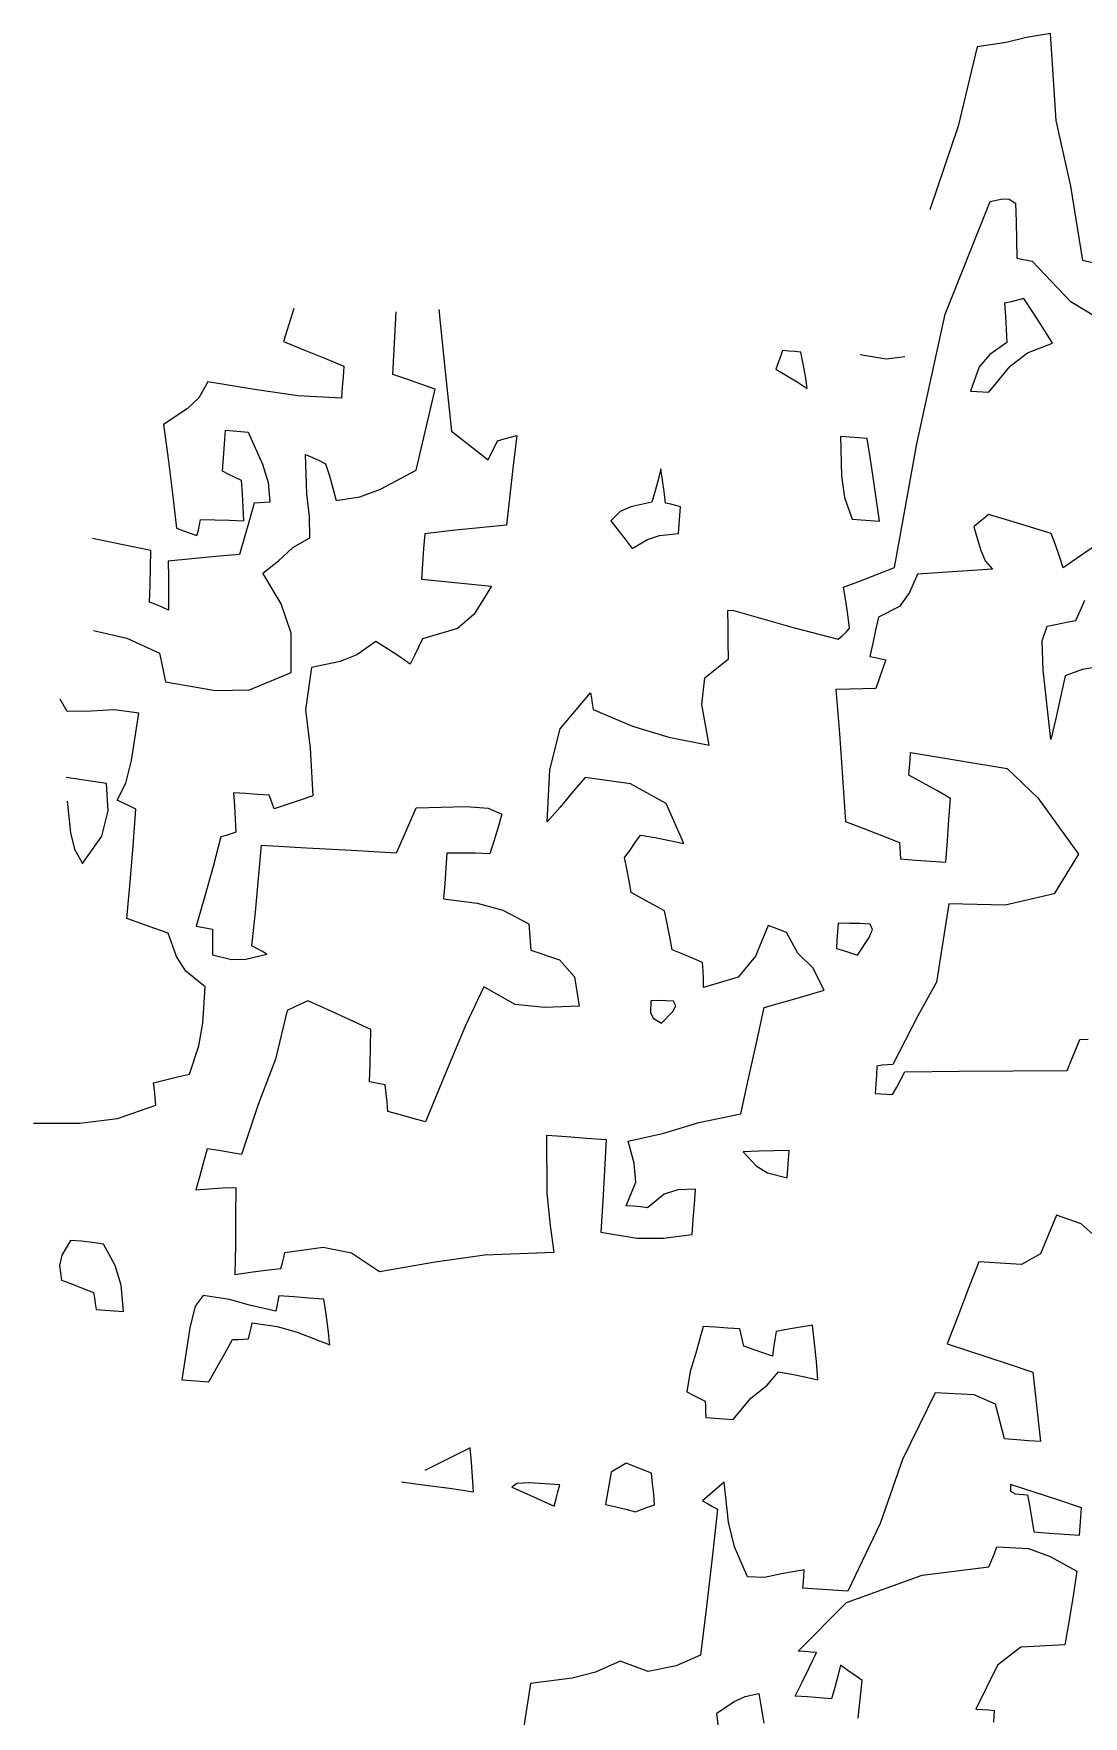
# Model space of a CAD drawing. Header units: millimetres. Extents: x 19901 to 59163, y 13732 to 30178.
# Drawn here: x 29473.5 to 29622.1, y 19697 to 19935.1 of the extents above; entities that cross this region are included whole.
import ezdxf

# ---------------------------------------------------------------- set-up
doc = ezdxf.new("R2010")
doc.units = ezdxf.units.MM
doc.layers.add('Verde', color=86, linetype='Continuous', lineweight=5)

msp = doc.modelspace()

# ---------------------------------------------------------------- linework, layer by layer
at = {"layer": 'Verde', "linetype": 'Continuous'}
for p, q in [((29613.99, 19934.49), (29611.11, 19933.8)), ((29617.42, 19935.06), (29613.99, 19934.49)), ((29618.21, 19922.78), (29617.42, 19935.06)), ((29607.01, 19933.21), (29604.33, 19921.99)), ((29611.11, 19933.8), (29607.01, 19933.21)), ((29620.3, 19913.47), (29618.21, 19922.78)), ((29604.33, 19921.99), (29600.34, 19910.15)), ((29621.96, 19902.98), (29620.3, 19913.47)), ((29602.5, 19895.39), (29608.86, 19911.33)), ((29608.86, 19911.33), (29610.63, 19911.7)), ((29610.63, 19911.7), (29611.56, 19911.63)), ((29611.56, 19911.63), (29612.45, 19911.07)), ((29612.45, 19911.07), (29612.54, 19908.47)), ((29612.54, 19908.47), (29612.61, 19905.88)), ((29612.61, 19905.88), (29612.63, 19903.28)), ((29612.63, 19903.28), (29613.36, 19903.14)), ((29613.36, 19903.14), (29614.09, 19902.99)), ((29614.09, 19902.99), (29614.82, 19902.85)), ((29614.82, 19902.85), (29620.17, 19897.19)), ((29625.72, 19902.08), (29621.96, 19902.98)), ((29510.32, 19896.18), (29508.86, 19891.49)), ((29530.85, 19896.02), (29531.75, 19887.25)), ((29611.82, 19897.14), (29610.88, 19896.93)), ((29610.88, 19896.93), (29611.02, 19895.07)), ((29612.73, 19897.35), (29611.82, 19897.14)), ((29613.61, 19897.57), (29612.73, 19897.35)), ((29615.01, 19895.5), (29613.61, 19897.57)), ((29620.17, 19897.19), (29629.31, 19891.72)), ((29524.36, 19886.86), (29524.81, 19895.72)), ((29598.47, 19877.01), (29602.5, 19895.39)), ((29611.02, 19895.07), (29611.14, 19893.21)), ((29616.36, 19893.39), (29615.01, 19895.5)), ((29508.86, 19891.49), (29511.74, 19890.35)), ((29611.22, 19891.35), (29608.83, 19889.69)), ((29611.14, 19893.21), (29611.22, 19891.35)), ((29614.15, 19889.89), (29617.69, 19891.26)), ((29617.69, 19891.26), (29616.36, 19893.39)), ((29511.74, 19890.35), (29514.59, 19889.2)), ((29514.59, 19889.2), (29517.41, 19888.01)), ((29579.21, 19889.37), (29578.89, 19888.49)), ((29579.48, 19890.21), (29579.21, 19889.37)), ((29580.38, 19890.14), (29579.48, 19890.21)), ((29581.23, 19890.08), (29580.38, 19890.14)), ((29582.06, 19890.02), (29581.23, 19890.08)), ((29582.4, 19888.33), (29582.06, 19890.02)), ((29594.15, 19889), (29590.45, 19889.61)), ((29596.79, 19889.36), (29594.15, 19889)), ((29608.83, 19889.69), (29607.32, 19887.91)), ((29611.71, 19888), (29614.15, 19889.89)), ((29517.3, 19886.53), (29517.19, 19885.03)), ((29517.41, 19888.01), (29517.3, 19886.53)), ((29526.34, 19886.16), (29524.36, 19886.86)), ((29531.75, 19887.25), (29532.65, 19878.8)), ((29578.89, 19888.49), (29578.56, 19887.59)), ((29578.56, 19887.59), (29580.06, 19886.72)), ((29580.06, 19886.72), (29581.55, 19885.8)), ((29582.72, 19886.62), (29582.4, 19888.33)), ((29582.99, 19884.87), (29582.72, 19886.62)), ((29607.32, 19887.91), (29606.1, 19884.5)), ((29608.68, 19884.32), (29611.71, 19888)), ((29498.18, 19885.78), (29496.88, 19883.53)), ((29504.75, 19884.7), (29498.18, 19885.78)), ((29510.89, 19883.81), (29504.75, 19884.7)), ((29517.19, 19885.03), (29517.08, 19883.49)), ((29528.33, 19885.46), (29526.34, 19886.16)), ((29530.32, 19884.76), (29528.33, 19885.46)), ((29529.46, 19880.94), (29530.32, 19884.76)), ((29581.55, 19885.8), (29582.99, 19884.87)), ((29606.1, 19884.5), (29606.99, 19884.44)), ((29606.99, 19884.44), (29607.85, 19884.38)), ((29607.85, 19884.38), (29608.68, 19884.32)), ((29495.25, 19881.97), (29491.91, 19879.75)), ((29496.88, 19883.53), (29495.25, 19881.97)), ((29517.08, 19883.49), (29510.89, 19883.81)), ((29491.91, 19879.75), (29492.56, 19874.89)), ((29528.56, 19877.12), (29529.46, 19880.94)), ((29500.37, 19875.07), (29500.51, 19877)), ((29500.51, 19877), (29500.65, 19878.94)), ((29500.65, 19878.94), (29501.75, 19878.86)), ((29501.75, 19878.86), (29502.83, 19878.78)), ((29502.83, 19878.78), (29503.87, 19878.7)), ((29503.87, 19878.7), (29505.91, 19874.13)), ((29527.64, 19873.29), (29528.56, 19877.12)), ((29532.65, 19878.8), (29537.84, 19874.78)), ((29538.71, 19876.57), (29539.14, 19877.47)), ((29539.14, 19877.47), (29540.08, 19877.74)), ((29540.08, 19877.74), (29541, 19877.98)), ((29541, 19877.98), (29541.88, 19878.2)), ((29541.88, 19878.2), (29541.39, 19873.97)), ((29587.68, 19878.05), (29587.81, 19872.49)), ((29588.97, 19877.96), (29587.68, 19878.05)), ((29590.23, 19877.87), (29588.97, 19877.96)), ((29591.46, 19877.78), (29590.23, 19877.87)), ((29592.08, 19873.91), (29591.46, 19877.78)), ((29595.33, 19859.54), (29598.47, 19877.01)), ((29492.56, 19874.89), (29493.16, 19870.01)), ((29500.23, 19873.14), (29500.37, 19875.07)), ((29511.97, 19875.53), (29512.96, 19875.09)), ((29512.16, 19869.98), (29511.97, 19875.53)), ((29512.96, 19875.09), (29513.92, 19874.65)), ((29513.92, 19874.65), (29514.84, 19874.21)), ((29537.84, 19874.78), (29538.27, 19875.68)), ((29538.27, 19875.68), (29538.71, 19876.57)), ((29501.13, 19872.7), (29500.23, 19873.14)), ((29502.02, 19872.27), (29501.13, 19872.7)), ((29502.92, 19871.83), (29502.02, 19872.27)), ((29505.91, 19874.13), (29506.7, 19871.55)), ((29514.84, 19874.21), (29515.36, 19872.51)), ((29515.36, 19872.51), (29515.86, 19870.78)), ((29522.6, 19870.63), (29527.64, 19873.29)), ((29541.39, 19873.97), (29540.9, 19869.75)), ((29562.27, 19873.49), (29561.88, 19871.94)), ((29562.52, 19871.9), (29562.27, 19873.49)), ((29587.81, 19872.49), (29588.24, 19869.46)), ((29592.65, 19870.01), (29592.08, 19873.91)), ((29493.16, 19870.01), (29493.73, 19865.09)), ((29503.06, 19869.97), (29502.92, 19871.83)), ((29503.17, 19868.08), (29503.06, 19869.97)), ((29506.7, 19871.55), (29506.95, 19868.77)), ((29512.54, 19866.74), (29512.16, 19869.98)), ((29515.86, 19870.78), (29516.32, 19869.02)), ((29519.66, 19869.52), (29522.6, 19870.63)), ((29540.9, 19869.75), (29540.41, 19865.53)), ((29561.46, 19870.37), (29561.01, 19868.77)), ((29561.88, 19871.94), (29561.46, 19870.37)), ((29562.75, 19870.28), (29562.52, 19871.9)), ((29562.94, 19868.63), (29562.75, 19870.28)), ((29593.21, 19866.08), (29592.65, 19870.01)), ((29503.25, 19866.16), (29503.17, 19868.08)), ((29504.72, 19868.65), (29504.06, 19866.26)), ((29505.47, 19868.69), (29504.72, 19868.65)), ((29506.21, 19868.73), (29505.47, 19868.69)), ((29506.95, 19868.77), (29506.21, 19868.73)), ((29516.32, 19869.02), (29519.66, 19869.52)), ((29556.52, 19867.44), (29555.17, 19866.13)), ((29558.04, 19868.13), (29556.52, 19867.44)), ((29561.01, 19868.77), (29558.04, 19868.13)), ((29563.67, 19868.48), (29562.94, 19868.63)), ((29564.37, 19868.31), (29563.67, 19868.48)), ((29565.03, 19868.11), (29564.37, 19868.31)), ((29564.94, 19866.88), (29565.03, 19868.11)), ((29588.24, 19869.46), (29589.34, 19866.36)), ((29493.73, 19865.09), (29494.72, 19864.74)), ((29496.83, 19864.84), (29497, 19865.59)), ((29497, 19865.59), (29497.15, 19866.32)), ((29497.15, 19866.32), (29499.18, 19866.27)), ((29499.18, 19866.27), (29501.22, 19866.22)), ((29501.22, 19866.22), (29503.25, 19866.16)), ((29504.06, 19866.26), (29503.36, 19863.84)), ((29512.61, 19863.73), (29512.54, 19866.74)), ((29536.59, 19865.15), (29532.74, 19864.76)), ((29540.41, 19865.53), (29536.59, 19865.15)), ((29555.17, 19866.13), (29556.19, 19864.85)), ((29564.76, 19864.33), (29564.85, 19865.62)), ((29564.85, 19865.62), (29564.94, 19866.88)), ((29589.34, 19866.36), (29590.63, 19866.27)), ((29590.63, 19866.27), (29591.92, 19866.18)), ((29591.92, 19866.18), (29593.21, 19866.08)), ((29607.26, 19865.9), (29606.57, 19865.31)), ((29606.57, 19865.31), (29607.5, 19862.06)), ((29607.95, 19866.48), (29607.26, 19865.9)), ((29608.64, 19867.01), (29607.95, 19866.48)), ((29611.63, 19866.14), (29608.64, 19867.01)), ((29614.59, 19865.26), (29611.63, 19866.14)), ((29617.52, 19864.34), (29614.59, 19865.26)), ((29485.97, 19862.78), (29481.87, 19863.63)), ((29490.08, 19861.93), (29485.97, 19862.78)), ((29494.72, 19864.74), (29495.69, 19864.39)), ((29495.69, 19864.39), (29496.62, 19864.05)), ((29496.62, 19864.05), (29496.83, 19864.84)), ((29503.36, 19863.84), (29502.63, 19861.39)), ((29510.18, 19862.35), (29512.61, 19863.73)), ((29528.85, 19864.32), (29528.69, 19862.2)), ((29532.74, 19864.76), (29528.85, 19864.32)), ((29556.19, 19864.85), (29557.21, 19863.55)), ((29557.21, 19863.55), (29558.22, 19862.21)), ((29558.22, 19862.21), (29560.4, 19863.51)), ((29560.4, 19863.51), (29562.1, 19864.06)), ((29562.1, 19864.06), (29564.76, 19864.33)), ((29618.11, 19862.72), (29617.52, 19864.34)), ((29618.67, 19861.11), (29618.11, 19862.72)), ((29624.05, 19862.85), (29621.64, 19861.17)), ((29490.06, 19859.52), (29490.08, 19861.93)), ((29495.92, 19860.77), (29492.56, 19860.45)), ((29492.56, 19860.45), (29492.58, 19858.14)), ((29499.27, 19861.08), (29495.92, 19860.77)), ((29502.63, 19861.39), (29499.27, 19861.08)), ((29505.96, 19858.75), (29508.16, 19860.46)), ((29508.16, 19860.46), (29510.18, 19862.35)), ((29528.69, 19862.2), (29528.54, 19860.06)), ((29607.5, 19862.06), (29608.18, 19860.5)), ((29608.18, 19860.5), (29609.19, 19859.29)), ((29619.2, 19859.5), (29618.67, 19861.11)), ((29621.64, 19861.17), (29619.2, 19859.5)), ((29490.01, 19857.09), (29490.06, 19859.52)), ((29492.58, 19858.14), (29492.6, 19855.82)), ((29508.56, 19854.39), (29505.96, 19858.75)), ((29528.54, 19860.06), (29528.38, 19857.88)), ((29528.38, 19857.88), (29531.69, 19857.55)), ((29590.54, 19857.67), (29592.94, 19858.61)), ((29592.94, 19858.61), (29595.33, 19859.54)), ((29598.59, 19858.57), (29597.44, 19855.99)), ((29602.13, 19858.84), (29598.59, 19858.57)), ((29605.66, 19859.08), (29602.13, 19858.84)), ((29609.19, 19859.29), (29605.66, 19859.08)), ((29489.92, 19854.62), (29490.01, 19857.09)), ((29492.6, 19855.82), (29492.62, 19853.51)), ((29531.69, 19857.55), (29535, 19857.22)), ((29535, 19857.22), (29538.31, 19856.89)), ((29538.31, 19856.89), (29535.85, 19852.91)), ((29588.09, 19856.73), (29590.54, 19857.67)), ((29588.42, 19854.83), (29588.09, 19856.73)), ((29597.44, 19855.99), (29596.06, 19854.01)), ((29490.82, 19854.28), (29489.92, 19854.62)), ((29491.72, 19853.91), (29490.82, 19854.28)), ((29492.62, 19853.51), (29491.72, 19853.91)), ((29509.95, 19850.26), (29508.56, 19854.39)), ((29571.75, 19853.46), (29572.41, 19853.51)), ((29571.78, 19851.21), (29571.75, 19853.46)), ((29572.41, 19853.51), (29580.99, 19851.04)), ((29588.71, 19852.89), (29588.42, 19854.83)), ((29596.06, 19854.01), (29593.06, 19852.49)), ((29620.98, 19852.06), (29621.64, 19853.49)), ((29621.64, 19853.49), (29622.27, 19854.92)), ((29533.51, 19850.89), (29528.52, 19849.44)), ((29535.85, 19852.91), (29533.51, 19850.89)), ((29571.8, 19848.92), (29571.78, 19851.21)), ((29580.99, 19851.04), (29587.38, 19849.38)), ((29588.47, 19850.41), (29588.97, 19850.93)), ((29588.97, 19850.93), (29588.71, 19852.89)), ((29592.65, 19850.66), (29592.24, 19848.82)), ((29593.06, 19852.49), (29592.65, 19850.66)), ((29616.24, 19849.15), (29616.95, 19851.23)), ((29616.95, 19851.23), (29618.33, 19851.51)), ((29618.33, 19851.51), (29619.67, 19851.78)), ((29619.67, 19851.78), (29620.98, 19852.06)), ((29482, 19850.62), (29486.7, 19849.52)), ((29486.7, 19849.52), (29491.35, 19847.4)), ((29509.94, 19844.67), (29509.95, 19850.26)), ((29521.92, 19849.09), (29519.24, 19847.2)), ((29523.58, 19848.04), (29521.92, 19849.09)), ((29527.97, 19848.28), (29527.4, 19847.09)), ((29528.52, 19849.44), (29527.97, 19848.28)), ((29571.82, 19846.61), (29571.8, 19848.92)), ((29587.38, 19849.38), (29587.94, 19849.89)), ((29587.94, 19849.89), (29588.47, 19850.41)), ((29592.24, 19848.82), (29591.83, 19846.93)), ((29616.37, 19844.99), (29616.24, 19849.15)), ((29491.35, 19847.4), (29491.62, 19846.08)), ((29491.62, 19846.08), (29491.9, 19844.74)), ((29516.89, 19846.25), (29512.86, 19845.39)), ((29519.24, 19847.2), (29516.89, 19846.25)), ((29525.19, 19846.97), (29523.58, 19848.04)), ((29526.78, 19845.87), (29525.19, 19846.97)), ((29527.4, 19847.09), (29526.78, 19845.87)), ((29568.47, 19843.94), (29571.82, 19846.61)), ((29591.83, 19846.93), (29592.63, 19846.78)), ((29592.63, 19846.78), (29593.38, 19846.63)), ((29593.38, 19846.63), (29594.11, 19846.49)), ((29594.11, 19846.49), (29593.65, 19845.13)), ((29491.9, 19844.74), (29492.17, 19843.36)), ((29504.07, 19842.24), (29509.94, 19844.67)), ((29512.86, 19845.39), (29511.97, 19839.41)), ((29568.09, 19840.16), (29568.47, 19843.94)), ((29593.18, 19843.78), (29592.71, 19842.43)), ((29593.65, 19845.13), (29593.18, 19843.78)), ((29617.46, 19835.19), (29616.37, 19844.99)), ((29619.49, 19844.2), (29618.82, 19841.2)), ((29621.89, 19845.11), (29619.49, 19844.2)), ((29624.85, 19845.57), (29621.89, 19845.11)), ((29492.17, 19843.36), (29499.25, 19842.12)), ((29499.25, 19842.12), (29504.07, 19842.24)), ((29548.02, 19836.72), (29552.31, 19841.81)), ((29552.31, 19841.81), (29552.44, 19841.06)), ((29588.97, 19842.32), (29587.05, 19842.28)), ((29587.05, 19842.28), (29587.53, 19836.04)), ((29590.85, 19842.37), (29588.97, 19842.32)), ((29592.71, 19842.43), (29590.85, 19842.37)), ((29618.82, 19841.2), (29618.14, 19838.19)), ((29478.26, 19839.17), (29477.27, 19840.91)), ((29481.68, 19839.19), (29478.26, 19839.17)), ((29484.98, 19839.38), (29481.68, 19839.19)), ((29488.42, 19838.91), (29484.98, 19839.38)), ((29487.37, 19832.22), (29488.42, 19838.91)), ((29511.97, 19839.41), (29512.63, 19833.98)), ((29552.44, 19841.06), (29552.57, 19840.28)), ((29552.57, 19840.28), (29552.7, 19839.47)), ((29552.7, 19839.47), (29558.25, 19837.08)), ((29569.09, 19834.4), (29568.09, 19840.16)), ((29546.56, 19830.9), (29548.02, 19836.72)), ((29558.25, 19837.08), (29563.38, 19835.51)), ((29618.14, 19838.19), (29617.46, 19835.19)), ((29563.38, 19835.51), (29569.09, 19834.4)), ((29587.53, 19836.04), (29587.98, 19829.81)), ((29486.56, 19829.04), (29487.37, 19832.22)), ((29512.63, 19833.98), (29513.04, 19827.23)), ((29597.46, 19831.25), (29597.54, 19832.33)), ((29597.54, 19832.33), (29597.61, 19833.37)), ((29597.61, 19833.37), (29611.28, 19831.1)), ((29483.82, 19828.96), (29478.13, 19829.84)), ((29546.19, 19823.55), (29546.56, 19830.9)), ((29551.54, 19829.83), (29549.79, 19827.74)), ((29557.99, 19828.94), (29551.54, 19829.83)), ((29587.98, 19829.81), (29588.39, 19823.58)), ((29597.38, 19830.15), (29597.46, 19831.25)), ((29599.34, 19829.08), (29597.38, 19830.15)), ((29611.28, 19831.1), (29615.59, 19826.93)), ((29484.05, 19825.12), (29483.82, 19828.96)), ((29485.32, 19826.63), (29486.56, 19829.04)), ((29501.78, 19827.67), (29501.92, 19825.81)), ((29503.5, 19827.55), (29501.78, 19827.67)), ((29505.18, 19827.43), (29503.5, 19827.55)), ((29506.84, 19827.31), (29505.18, 19827.43)), ((29507.08, 19826.71), (29506.84, 19827.31)), ((29513.04, 19827.23), (29511.23, 19826.62)), ((29549.79, 19827.74), (29548, 19825.65)), ((29563.04, 19826.17), (29557.99, 19828.94)), ((29601.3, 19827.99), (29599.34, 19829.08)), ((29603.25, 19826.86), (29601.3, 19827.99)), ((29603.04, 19823.88), (29603.25, 19826.86)), ((29615.59, 19826.93), (29621.38, 19818.98)), ((29478.28, 19826.49), (29478.74, 19822)), ((29483.16, 19821.51), (29484.05, 19825.12)), ((29486.22, 19826.2), (29485.32, 19826.63)), ((29487.11, 19825.76), (29486.22, 19826.2)), ((29488, 19825.33), (29487.11, 19825.76)), ((29487.61, 19820.18), (29488, 19825.33)), ((29501.92, 19825.81), (29502.04, 19823.95)), ((29507.31, 19826.07), (29507.08, 19826.71)), ((29507.54, 19825.41), (29507.31, 19826.07)), ((29509.41, 19826.01), (29507.54, 19825.41)), ((29511.23, 19826.62), (29509.41, 19826.01)), ((29526.74, 19823.44), (29527.63, 19825.54)), ((29527.63, 19825.54), (29534.7, 19825.71)), ((29534.7, 19825.71), (29537.85, 19825.48)), ((29537.85, 19825.48), (29539.79, 19824.66)), ((29539.79, 19824.66), (29539.26, 19822.82)), ((29548, 19825.65), (29546.19, 19823.55)), ((29565.5, 19820.5), (29563.04, 19826.17)), ((29502.12, 19822.09), (29501.45, 19821.86)), ((29502.04, 19823.95), (29502.12, 19822.09)), ((29525.82, 19821.31), (29526.74, 19823.44)), ((29539.26, 19822.82), (29538.68, 19820.94)), ((29588.39, 19823.58), (29590.98, 19822.62)), ((29590.98, 19822.62), (29593.53, 19821.63)), ((29602.82, 19820.87), (29603.04, 19823.88)), ((29478.74, 19822), (29479.29, 19819.71)), ((29479.29, 19819.71), (29480.42, 19817.64)), ((29480.42, 19817.64), (29483.16, 19821.51)), ((29487.17, 19815.02), (29487.61, 19820.18)), ((29500.03, 19821.41), (29498.9, 19817.23)), ((29500.76, 19821.64), (29500.03, 19821.41)), ((29501.45, 19821.86), (29500.76, 19821.64)), ((29505.35, 19815.54), (29505.78, 19820.26)), ((29505.78, 19820.26), (29512.14, 19819.89)), ((29512.14, 19819.89), (29518.5, 19819.53)), ((29524.86, 19819.16), (29525.82, 19821.31)), ((29538.68, 19820.94), (29538.09, 19819.05)), ((29557.91, 19819.57), (29558.65, 19820.62)), ((29558.65, 19820.62), (29559.38, 19821.68)), ((29559.38, 19821.68), (29561.46, 19821.32)), ((29561.46, 19821.32), (29563.49, 19820.92)), ((29563.49, 19820.92), (29565.5, 19820.5)), ((29593.53, 19821.63), (29596.05, 19820.62)), ((29596.05, 19820.62), (29596.09, 19819.87)), ((29596.09, 19819.87), (29596.13, 19819.11)), ((29602.61, 19817.83), (29602.82, 19820.87)), ((29518.5, 19819.53), (29524.86, 19819.16)), ((29531.98, 19819.11), (29531.83, 19816.99)), ((29534.02, 19819.13), (29531.98, 19819.11)), ((29536.06, 19819.1), (29534.02, 19819.13)), ((29538.09, 19819.05), (29536.06, 19819.1)), ((29557.12, 19818.51), (29557.91, 19819.57)), ((29557.46, 19816.89), (29557.12, 19818.51)), ((29596.13, 19819.11), (29596.16, 19818.3)), ((29596.16, 19818.3), (29598.34, 19818.14)), ((29598.34, 19818.14), (29600.48, 19817.99)), ((29600.48, 19817.99), (29602.61, 19817.83)), ((29621.38, 19818.98), (29617.91, 19813.37)), ((29486.71, 19809.87), (29487.17, 19815.02)), ((29498.9, 19817.23), (29497.74, 19813.03)), ((29504.89, 19810.78), (29505.35, 19815.54)), ((29531.83, 19816.99), (29531.68, 19814.85)), ((29557.78, 19815.22), (29557.46, 19816.89)), ((29558.05, 19813.54), (29557.78, 19815.22)), ((29497.74, 19813.03), (29496.53, 19808.8)), ((29531.68, 19814.85), (29531.52, 19812.67)), ((29531.52, 19812.67), (29536.29, 19812.06)), ((29559.66, 19812.68), (29558.05, 19813.54)), ((29561.24, 19811.83), (29559.66, 19812.68)), ((29617.91, 19813.37), (29611.01, 19811.77)), ((29504.39, 19806.01), (29504.89, 19810.78)), ((29536.29, 19812.06), (29539.89, 19811.07)), ((29539.89, 19811.07), (29543.58, 19809.12)), ((29562.78, 19810.98), (29561.24, 19811.83)), ((29563.17, 19809.16), (29562.78, 19810.98)), ((29603.02, 19811.97), (29601.29, 19800.89)), ((29611.01, 19811.77), (29603.02, 19811.97)), ((29488.69, 19809.18), (29486.71, 19809.87)), ((29490.65, 19808.48), (29488.69, 19809.18)), ((29492.57, 19807.79), (29490.65, 19808.48)), ((29496.53, 19808.8), (29497.33, 19808.65)), ((29497.33, 19808.65), (29498.08, 19808.5)), ((29498.08, 19808.5), (29498.82, 19808.36)), ((29498.82, 19808.36), (29498.82, 19807.15)), ((29543.58, 19809.12), (29543.67, 19807.91)), ((29543.67, 19807.91), (29543.77, 19806.67)), ((29563.53, 19807.31), (29563.17, 19809.16)), ((29577.44, 19808.91), (29575.68, 19804.53)), ((29578.33, 19808.56), (29577.44, 19808.91)), ((29579.21, 19808.22), (29578.33, 19808.56)), ((29580.05, 19807.89), (29579.21, 19808.22)), ((29581.64, 19804.97), (29580.05, 19807.89)), ((29587.28, 19808.01), (29587.19, 19806.82)), ((29587.36, 19809.21), (29587.28, 19808.01)), ((29588.91, 19809.19), (29587.36, 19809.21)), ((29590.41, 19809.15), (29588.91, 19809.19)), ((29591.89, 19809.07), (29590.41, 19809.15)), ((29591.74, 19807.18), (29592.21, 19808.32)), ((29592.21, 19808.32), (29591.89, 19809.07)), ((29493.74, 19804.49), (29492.57, 19807.79)), ((29498.82, 19807.15), (29498.83, 19805.95)), ((29498.83, 19805.95), (29498.83, 19804.74)), ((29505.1, 19805.65), (29504.39, 19806.01)), ((29505.81, 19805.26), (29505.1, 19805.65)), ((29543.77, 19806.67), (29543.86, 19805.4)), ((29563.86, 19805.44), (29563.53, 19807.31)), ((29565.3, 19804.87), (29563.86, 19805.44)), ((29587.19, 19806.82), (29587.1, 19805.62)), ((29587.1, 19805.62), (29588.1, 19805.34)), ((29590.09, 19804.67), (29591.74, 19807.18)), ((29495.04, 19802.43), (29493.74, 19804.49)), ((29498.83, 19804.74), (29501.54, 19804.08)), ((29501.54, 19804.08), (29503.53, 19804.11)), ((29503.53, 19804.11), (29506.52, 19804.84)), ((29506.52, 19804.84), (29505.81, 19805.26)), ((29543.86, 19805.4), (29547.91, 19804.03)), ((29547.91, 19804.03), (29550.07, 19801.65)), ((29566.74, 19804.28), (29565.3, 19804.87)), ((29568.17, 19803.65), (29566.74, 19804.28)), ((29568.25, 19802.51), (29568.17, 19803.65)), ((29575.68, 19804.53), (29573.23, 19801.56)), ((29583.75, 19802.89), (29581.64, 19804.97)), ((29588.1, 19805.34), (29589.1, 19805.01)), ((29589.1, 19805.01), (29590.09, 19804.67)), ((29497.77, 19800.19), (29495.04, 19802.43)), ((29550.07, 19801.65), (29550.7, 19797.5)), ((29568.28, 19801.32), (29568.25, 19802.51)), ((29568.29, 19800.12), (29568.28, 19801.32)), ((29573.23, 19801.56), (29568.29, 19800.12)), ((29585.38, 19799.73), (29583.75, 19802.89)), ((29601.29, 19800.89), (29598.61, 19796.1)), ((29497.47, 19795.06), (29497.77, 19800.19)), ((29537.2, 19800.23), (29534.62, 19794.73)), ((29541.64, 19797.71), (29537.2, 19800.23)), ((29579.71, 19798.1), (29582.55, 19798.91)), ((29582.55, 19798.91), (29585.38, 19799.73)), ((29509.37, 19796.86), (29507.73, 19789.97)), ((29510.4, 19797.34), (29509.37, 19796.86)), ((29511.38, 19797.8), (29510.4, 19797.34)), ((29512.34, 19798.22), (29511.38, 19797.8)), ((29515.3, 19796.89), (29512.34, 19798.22)), ((29518.26, 19795.55), (29515.3, 19796.89)), ((29545.82, 19797.28), (29541.64, 19797.71)), ((29550.7, 19797.5), (29545.82, 19797.28)), ((29560.84, 19798.25), (29560.79, 19796.6)), ((29560.79, 19796.6), (29561.19, 19795.78)), ((29561.95, 19798.26), (29560.84, 19798.25)), ((29563.04, 19798.25), (29561.95, 19798.26)), ((29562.37, 19795.09), (29563.96, 19796.7)), ((29564.08, 19798.2), (29563.04, 19798.25)), ((29563.96, 19796.7), (29564.41, 19797.51)), ((29564.41, 19797.51), (29564.08, 19798.2)), ((29575.78, 19792.27), (29576.88, 19797.28)), ((29576.88, 19797.28), (29579.71, 19798.1)), ((29598.61, 19796.1), (29595.09, 19789.22)), ((29496.91, 19791.86), (29497.47, 19795.06)), ((29521.21, 19794.16), (29518.26, 19795.55)), ((29521.2, 19791.73), (29521.21, 19794.16)), ((29534.62, 19794.73), (29531.62, 19787.53)), ((29561.19, 19795.78), (29562.37, 19795.09)), ((29495.58, 19787.86), (29496.91, 19791.86)), ((29521.13, 19789.25), (29521.2, 19791.73)), ((29574.68, 19787.26), (29575.78, 19792.27)), ((29620.38, 19789.87), (29620.97, 19791.34)), ((29620.97, 19791.34), (29621.54, 19792.78)), ((29621.54, 19792.78), (29622.71, 19792.79)), ((29507.73, 19789.97), (29505.31, 19783.58)), ((29521.05, 19786.77), (29521.13, 19789.25)), ((29592.85, 19789.01), (29592.76, 19787.72)), ((29593.6, 19789.11), (29592.85, 19789.01)), ((29594.34, 19789.18), (29593.6, 19789.11)), ((29595.09, 19789.22), (29594.34, 19789.18)), ((29619.74, 19788.37), (29620.38, 19789.87)), ((29490.5, 19786.65), (29492.2, 19787.08)), ((29490.61, 19785.62), (29490.5, 19786.65)), ((29492.2, 19787.08), (29493.89, 19787.49)), ((29493.89, 19787.49), (29495.58, 19787.86)), ((29521.78, 19786.62), (29521.05, 19786.77)), ((29522.51, 19786.48), (29521.78, 19786.62)), ((29523.24, 19786.33), (29522.51, 19786.48)), ((29531.62, 19787.53), (29528.98, 19781.11)), ((29573.58, 19782.25), (29574.68, 19787.26)), ((29592.67, 19786.43), (29592.57, 19785.14)), ((29592.76, 19787.72), (29592.67, 19786.43)), ((29595.66, 19786.03), (29596.23, 19787.1)), ((29596.23, 19787.1), (29596.77, 19788.17)), ((29596.77, 19788.17), (29604.46, 19788.27)), ((29604.46, 19788.27), (29612.12, 19788.34)), ((29612.12, 19788.34), (29619.74, 19788.37)), ((29490.72, 19784.57), (29490.61, 19785.62)), ((29490.83, 19783.48), (29490.72, 19784.57)), ((29523.4, 19785.11), (29523.24, 19786.33)), ((29523.53, 19783.88), (29523.4, 19785.11)), ((29592.57, 19785.14), (29593.4, 19785.08)), ((29593.4, 19785.08), (29594.23, 19785.02)), ((29594.23, 19785.02), (29595.06, 19784.96)), ((29595.06, 19784.96), (29595.66, 19786.03)), ((29485.37, 19781.61), (29490.83, 19783.48)), ((29505.31, 19783.58), (29502.91, 19776.5)), ((29523.62, 19782.6), (29523.53, 19783.88)), ((29525.43, 19782.1), (29523.62, 19782.6)), ((29527.23, 19781.6), (29525.43, 19782.1)), ((29567.62, 19781.01), (29573.58, 19782.25)), ((29473.52, 19780.93), (29480.08, 19780.92)), ((29480.08, 19780.92), (29485.37, 19781.61)), ((29528.98, 19781.11), (29527.23, 19781.6)), ((29557.66, 19778.4), (29562.68, 19779.52)), ((29562.68, 19779.52), (29567.62, 19781.01)), ((29498.07, 19777.31), (29497.56, 19775.4)), ((29499.71, 19777.07), (29498.07, 19777.31)), ((29501.33, 19776.79), (29499.71, 19777.07)), ((29546.15, 19779.22), (29548.98, 19779.02)), ((29546.17, 19770.96), (29546.15, 19779.22)), ((29548.98, 19779.02), (29551.76, 19778.82)), ((29551.76, 19778.82), (29554.53, 19778.62)), ((29554.53, 19778.62), (29554.3, 19774.28)), ((29558.5, 19775.26), (29557.66, 19778.4)), ((29576.13, 19776.95), (29573.93, 19776.86)), ((29573.93, 19776.86), (29575.76, 19774.88)), ((29578.29, 19777), (29576.13, 19776.95)), ((29580.42, 19777.04), (29578.29, 19777)), ((29580.33, 19775.75), (29580.42, 19777.04)), ((29497.56, 19775.4), (29497.02, 19773.47)), ((29502.91, 19776.5), (29501.33, 19776.79)), ((29558.71, 19772.6), (29558.5, 19775.26)), ((29575.76, 19774.88), (29577.37, 19773.92)), ((29580.24, 19774.46), (29580.33, 19775.75)), ((29497.02, 19773.47), (29496.45, 19771.5)), ((29554.3, 19774.28), (29554.06, 19769.93)), ((29557.37, 19769.25), (29558.71, 19772.6)), ((29577.37, 19773.92), (29580.14, 19773.17)), ((29580.14, 19773.17), (29580.24, 19774.46)), ((29496.45, 19771.5), (29498.37, 19771.64)), ((29498.37, 19771.64), (29500.26, 19771.76)), ((29500.26, 19771.76), (29502.12, 19771.84)), ((29502.12, 19771.84), (29502.1, 19767.76)), ((29546.65, 19766.47), (29546.17, 19770.96)), ((29554.06, 19769.93), (29553.77, 19765.53)), ((29562.76, 19770.87), (29560.4, 19768.94)), ((29564.69, 19771.48), (29562.76, 19770.87)), ((29567.17, 19771.6), (29564.69, 19771.48)), ((29567.01, 19769.48), (29567.17, 19771.6)), ((29502.1, 19767.76), (29502.06, 19763.67)), ((29558.38, 19769.18), (29557.37, 19769.25)), ((29559.4, 19769.08), (29558.38, 19769.18)), ((29560.4, 19768.94), (29559.4, 19769.08)), ((29566.7, 19765.16), (29566.86, 19767.34)), ((29566.86, 19767.34), (29567.01, 19769.48)), ((29618.27, 19767.93), (29615.98, 19762.43)), ((29621.73, 19766.7), (29618.27, 19767.93)), ((29547.18, 19762.67), (29546.65, 19766.47)), ((29553.77, 19765.53), (29558.92, 19764.67)), ((29562.63, 19764.65), (29566.7, 19765.16)), ((29623.44, 19765.18), (29621.73, 19766.7)), ((29478.72, 19764.35), (29477.49, 19762.26)), ((29480.28, 19764.22), (29478.72, 19764.35)), ((29481.84, 19764.03), (29480.28, 19764.22)), ((29483.4, 19763.83), (29481.84, 19764.03)), ((29485.06, 19760.8), (29483.4, 19763.83)), ((29502.06, 19763.67), (29501.97, 19759.54)), ((29508.9, 19761.9), (29509.04, 19762.64)), ((29509.04, 19762.64), (29514.48, 19763.4)), ((29514.48, 19763.4), (29518.5, 19762.57)), ((29537.32, 19762.31), (29547.18, 19762.67)), ((29558.92, 19764.67), (29562.63, 19764.65)), ((29477.49, 19762.26), (29477.17, 19760.79)), ((29477.17, 19760.79), (29477.48, 19758.71)), ((29485.92, 19758.02), (29485.06, 19760.8)), ((29506.36, 19760.12), (29508.51, 19760.36)), ((29508.51, 19760.36), (29508.73, 19761.15)), ((29508.73, 19761.15), (29508.9, 19761.9)), ((29518.5, 19762.57), (29522.45, 19759.92)), ((29522.45, 19759.92), (29530.35, 19761.29)), ((29530.35, 19761.29), (29537.32, 19762.31)), ((29607.24, 19761.32), (29605.76, 19757.45)), ((29613.3, 19760.93), (29607.24, 19761.32)), ((29615.98, 19762.43), (29613.3, 19760.93)), ((29477.48, 19758.71), (29479.01, 19758.13)), ((29479.01, 19758.13), (29480.52, 19757.56)), ((29486.23, 19754.28), (29485.92, 19758.02)), ((29501.97, 19759.54), (29504.19, 19759.84)), ((29504.19, 19759.84), (29506.36, 19760.12)), ((29480.52, 19757.56), (29481.98, 19756.99)), ((29481.98, 19756.99), (29482.11, 19756.22)), ((29482.11, 19756.22), (29482.24, 19755.4)), ((29497.5, 19756.53), (29496.39, 19755.05)), ((29501.24, 19755.98), (29497.5, 19756.53)), ((29504.08, 19755.16), (29501.24, 19755.98)), ((29508.09, 19755.77), (29507.94, 19755.04)), ((29508.23, 19756.5), (29508.09, 19755.77)), ((29510.35, 19756.34), (29508.23, 19756.5)), ((29512.47, 19756.19), (29510.35, 19756.34)), ((29514.59, 19756.04), (29512.47, 19756.19)), ((29514.89, 19753.89), (29514.59, 19756.04)), ((29605.76, 19757.45), (29604.28, 19753.57)), ((29482.24, 19755.4), (29482.36, 19754.56)), ((29482.36, 19754.56), (29483.65, 19754.47)), ((29483.65, 19754.47), (29484.94, 19754.37)), ((29484.94, 19754.37), (29486.23, 19754.28)), ((29496.39, 19755.05), (29495.61, 19751.96)), ((29507.8, 19754.31), (29504.08, 19755.16)), ((29507.94, 19755.04), (29507.8, 19754.31)), ((29515.18, 19751.74), (29514.89, 19753.89)), ((29604.28, 19753.57), (29602.8, 19749.7)), ((29495.61, 19751.96), (29494.51, 19744.62)), ((29503.91, 19750.42), (29504.12, 19751.21)), ((29504.12, 19751.21), (29504.29, 19751.96)), ((29504.29, 19751.96), (29504.44, 19752.7)), ((29504.44, 19752.7), (29507.97, 19752.17)), ((29507.97, 19752.17), (29510.81, 19751.37)), ((29510.81, 19751.37), (29515.42, 19749.59)), ((29515.42, 19749.59), (29515.18, 19751.74)), ((29568.27, 19752.18), (29567.24, 19748.39)), ((29570.02, 19752.06), (29568.27, 19752.18)), ((29571.74, 19751.93), (29570.02, 19752.06)), ((29573.43, 19751.81), (29571.74, 19751.93)), ((29573.64, 19751.03), (29573.43, 19751.81)), ((29573.84, 19750.2), (29573.64, 19751.03)), ((29578.58, 19751.44), (29578.41, 19750.31)), ((29580.34, 19751.77), (29578.58, 19751.44)), ((29582.05, 19752.09), (29580.34, 19751.77)), ((29583.74, 19752.36), (29582.05, 19752.09)), ((29584.02, 19749.82), (29583.74, 19752.36)), ((29499.45, 19746.36), (29500.59, 19748.34)), ((29500.59, 19748.34), (29501.68, 19750.3)), ((29501.68, 19750.3), (29502.42, 19750.34)), ((29502.42, 19750.34), (29503.17, 19750.38)), ((29503.17, 19750.38), (29503.91, 19750.42)), ((29567.24, 19748.39), (29566.41, 19745.81)), ((29573.99, 19749.36), (29573.84, 19750.2)), ((29575.35, 19748.9), (29573.99, 19749.36)), ((29576.7, 19748.43), (29575.35, 19748.9)), ((29578.05, 19747.96), (29576.7, 19748.43)), ((29578.23, 19749.15), (29578.05, 19747.96)), ((29578.41, 19750.31), (29578.23, 19749.15)), ((29584.27, 19747.23), (29584.02, 19749.82)), ((29602.8, 19749.7), (29611.41, 19746.86)), ((29498.29, 19744.34), (29499.45, 19746.36)), ((29584.48, 19744.63), (29584.27, 19747.23)), ((29611.41, 19746.86), (29614.9, 19745.72)), ((29494.51, 19744.62), (29495.8, 19744.52)), ((29495.8, 19744.52), (29497.06, 19744.43)), ((29497.06, 19744.43), (29498.29, 19744.34)), ((29566.41, 19745.81), (29565.94, 19742.91)), ((29574.98, 19742.02), (29577.33, 19743.87)), ((29577.33, 19743.87), (29578.92, 19745.77)), ((29578.92, 19745.77), (29580.81, 19745.42)), ((29580.81, 19745.42), (29582.65, 19745.04)), ((29582.65, 19745.04), (29584.48, 19744.63)), ((29614.9, 19745.72), (29615.97, 19735.89)), ((29565.94, 19742.91), (29566.83, 19742.47)), ((29566.83, 19742.47), (29567.7, 19742.04)), ((29567.7, 19742.04), (29568.53, 19741.61)), ((29568.53, 19741.61), (29568.57, 19740.86)), ((29572.51, 19739.01), (29574.98, 19742.02)), ((29601.1, 19742.79), (29596.48, 19733.35)), ((29606.6, 19742.48), (29601.1, 19742.79)), ((29609.62, 19741.19), (29606.6, 19742.48)), ((29610.9, 19736.25), (29609.62, 19741.19)), ((29568.57, 19740.86), (29568.6, 19740.1)), ((29568.6, 19740.1), (29568.64, 19739.29)), ((29568.64, 19739.29), (29569.93, 19739.2)), ((29569.93, 19739.2), (29571.22, 19739.1)), ((29571.22, 19739.1), (29572.51, 19739.01)), ((29535.29, 19735.02), (29532.09, 19733.4)), ((29535.48, 19732.97), (29535.29, 19735.02)), ((29612.63, 19736.13), (29610.9, 19736.25)), ((29614.31, 19736.01), (29612.63, 19736.13)), ((29615.97, 19735.89), (29614.31, 19736.01)), ((29532.09, 19733.4), (29528.85, 19731.78)), ((29535.64, 19730.9), (29535.48, 19732.97)), ((29557.34, 19732.83), (29555.25, 19731.57)), ((29560.95, 19731.42), (29557.34, 19732.83)), ((29596.48, 19733.35), (29593.28, 19724.28)), ((29525.59, 19730.17), (29528.99, 19729.73)), ((29528.99, 19729.73), (29532.38, 19729.28)), ((29532.38, 19729.28), (29535.77, 19728.79)), ((29535.77, 19728.79), (29535.64, 19730.9)), ((29541.9, 19729.95), (29541.18, 19729.42)), ((29541.18, 19729.42), (29543.22, 19728.53)), ((29543.66, 19730.04), (29541.9, 19729.95)), ((29547.96, 19729.76), (29543.66, 19730.04)), ((29547.7, 19728.76), (29547.96, 19729.76)), ((29555.25, 19731.57), (29554.43, 19726.98)), ((29561.11, 19729.93), (29560.95, 19731.42)), ((29561.26, 19728.43), (29561.11, 19729.93)), ((29570.23, 19729.27), (29569.22, 19728.39)), ((29571.22, 19730.13), (29570.23, 19729.27)), ((29571.83, 19724.47), (29571.22, 19730.13)), ((29611.74, 19729.81), (29611.76, 19728.89)), ((29615.08, 19728.73), (29611.74, 19729.81)), ((29543.22, 19728.53), (29545.21, 19727.64)), ((29545.21, 19727.64), (29547.19, 19726.76)), ((29547.19, 19726.76), (29547.45, 19727.76)), ((29547.45, 19727.76), (29547.7, 19728.76)), ((29554.43, 19726.98), (29555.88, 19726.67)), ((29560.51, 19726.63), (29561.37, 19726.95)), ((29561.37, 19726.95), (29561.26, 19728.43)), ((29569.22, 19728.39), (29568.16, 19727.48)), ((29568.16, 19727.48), (29568.87, 19727.12)), ((29568.87, 19727.12), (29569.59, 19726.72)), ((29611.76, 19728.89), (29612.38, 19728.51)), ((29612.38, 19728.51), (29614.13, 19728.34)), ((29614.13, 19728.34), (29614.47, 19726.62)), ((29618.43, 19727.63), (29615.08, 19728.73)), ((29621.77, 19726.49), (29618.43, 19727.63)), ((29555.88, 19726.67), (29557.31, 19726.31)), ((29557.31, 19726.31), (29558.7, 19725.93)), ((29558.7, 19725.93), (29559.63, 19726.3)), ((29559.63, 19726.3), (29560.51, 19726.63)), ((29570.3, 19726.3), (29569.52, 19719.42)), ((29569.59, 19726.72), (29570.3, 19726.3)), ((29614.47, 19726.62), (29614.78, 19724.86)), ((29614.78, 19724.86), (29615.05, 19723.09)), ((29621.59, 19723.91), (29621.68, 19725.2)), ((29621.68, 19725.2), (29621.77, 19726.49)), ((29572.69, 19721), (29571.83, 19724.47)), ((29593.28, 19724.28), (29588.72, 19714.71)), ((29615.05, 19723.09), (29617.23, 19722.93)), ((29617.23, 19722.93), (29619.37, 19722.78)), ((29619.37, 19722.78), (29621.49, 19722.63)), ((29621.49, 19722.63), (29621.59, 19723.91)), ((29574.52, 19716.75), (29572.69, 19721)), ((29609.09, 19719.14), (29609.46, 19720.06)), ((29609.46, 19720.06), (29609.81, 19720.97)), ((29609.81, 19720.97), (29614.27, 19720.76)), ((29614.27, 19720.76), (29617.35, 19719.64)), ((29569.52, 19719.42), (29568.72, 19712.53)), ((29582.55, 19717.74), (29579.33, 19717.19)), ((29582.49, 19716.91), (29582.55, 19717.74)), ((29599.23, 19716.96), (29608.68, 19718.18)), ((29608.68, 19718.18), (29609.09, 19719.14)), ((29617.35, 19719.64), (29621.13, 19717.56)), ((29621.13, 19717.56), (29620.6, 19714.08)), ((29576.94, 19716.67), (29574.52, 19716.75)), ((29579.33, 19717.19), (29576.94, 19716.67)), ((29582.36, 19715.16), (29582.43, 19716.06)), ((29584.48, 19715.01), (29582.36, 19715.16)), ((29582.43, 19716.06), (29582.49, 19716.91)), ((29586.6, 19714.86), (29584.48, 19715.01)), ((29588.55, 19713.13), (29599.23, 19716.96)), ((29581.72, 19706.23), (29588.55, 19713.13)), ((29588.72, 19714.71), (29586.6, 19714.86)), ((29620.6, 19714.08), (29620.05, 19710.6)), ((29568.72, 19712.53), (29567.89, 19705.65)), ((29620.05, 19710.6), (29619.45, 19707.13)), ((29567.89, 19705.65), (29564.42, 19704.17)), ((29582.61, 19706.17), (29581.72, 19706.23)), ((29583.47, 19706.11), (29582.61, 19706.17)), ((29583.31, 19703.99), (29584.3, 19706.05)), ((29584.3, 19706.05), (29583.47, 19706.11)), ((29613.21, 19706.78), (29609.89, 19704.24)), ((29619.45, 19707.13), (29613.21, 19706.78)), ((29553, 19703.24), (29549.7, 19702.42)), ((29556.53, 19704.8), (29553, 19703.24)), ((29560.47, 19703.35), (29556.53, 19704.8)), ((29564.42, 19704.17), (29560.47, 19703.35)), ((29582.31, 19701.93), (29583.31, 19703.99)), ((29587.68, 19704.23), (29587.29, 19702.68)), ((29588.74, 19703.51), (29587.68, 19704.23)), ((29589.77, 19702.78), (29588.74, 19703.51)), ((29609.89, 19704.24), (29606.86, 19698.04)), ((29543.81, 19701.64), (29543.22, 19697.71)), ((29549.7, 19702.42), (29543.81, 19701.64)), ((29581.26, 19699.88), (29582.31, 19701.93)), ((29586.88, 19701.11), (29586.42, 19699.51)), ((29587.29, 19702.68), (29586.88, 19701.11)), ((29590.77, 19702.06), (29589.77, 19702.78)), ((29590.48, 19699.4), (29590.77, 19702.06)), ((29570.17, 19697.44), (29572.66, 19699.11)), ((29572.66, 19699.11), (29574.2, 19699.83)), ((29574.2, 19699.83), (29576.11, 19700.25)), ((29576.11, 19700.25), (29576.37, 19698.84)), ((29576.37, 19698.84), (29576.62, 19697.44)), ((29583.01, 19699.75), (29581.26, 19699.88)), ((29584.74, 19699.63), (29583.01, 19699.75)), ((29586.42, 19699.51), (29584.74, 19699.63)), ((29590.17, 19696.74), (29590.48, 19699.4)), ((29543.22, 19697.71), (29542.6, 19693.77)), ((29570.58, 19694.23), (29570.17, 19697.44)), ((29576.62, 19697.44), (29576.82, 19696.03)), ((29606.86, 19698.04), (29607.76, 19697.97)), ((29607.76, 19697.97), (29608.61, 19697.91)), ((29608.61, 19697.91), (29609.44, 19697.85)), ((29609.38, 19697.02), (29609.32, 19696.17)), ((29609.44, 19697.85), (29609.38, 19697.02))]:
    msp.add_line(p, q, dxfattribs=at)

doc.saveas('drawing.dxf')
